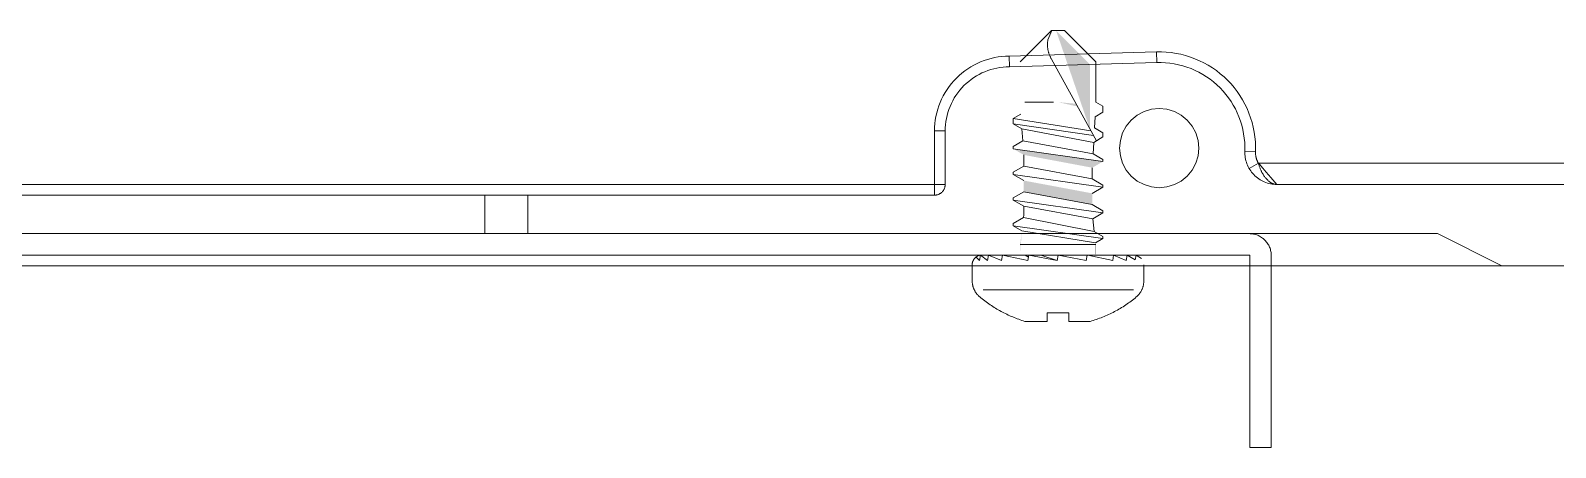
# Model space of a CAD drawing. Header units: metres. Extents: x 1838950 to 1842843, y 5171318 to 5174224.
# Drawn here: x 1841202.3955 to 1841202.4667, y 5171401.9422 to 5171401.9617 of the extents above; entities that cross this region are included whole.
import ezdxf

# ---------------------------------------------------------------- set-up
doc = ezdxf.new("R2010")
doc.units = ezdxf.units.M
doc.header["$LTSCALE"] = 0.0254
doc.header["$PDMODE"] = 1
doc.header["$PDSIZE"] = -2
doc.layers.get('0').update_dxf_attribs({"lineweight": 18})
doc.layers.get('DEFPOINTS').update_dxf_attribs({"lineweight": 18})
doc.layers.add('00 CHAZAL Coupe A.5', color=7, linetype='Continuous', lineweight=18)
doc.layers.add('00 CHAZAL INVISIBLE ARCHI', color=7, linetype='Continuous', lineweight=5)
doc.styles.add('Arial', font='arial.ttf')
doc.dimstyles.new('IS', dxfattribs={"dimtxt": 302.065972, "dimasz": 9.92187e-05, "dimexe": 2e-07, "dimexo": 1e-06, "dimgap": 3e-07, "dimtad": 1, "dimzin": 3, "dimtxsty": 'Arial', "dimblk": 'DOT', "dimblk1": 'DOT', "dimblk2": 'DOT', "dimcen": 0, "dimdle": 1e-06, "dimazin": 0, "dimtfac": 1, "dimtix": 1, "dimtmove": 0, "dimatfit": 0, "dimldrblk": 'DOT', "dimfxl": 1e-06, "dimfxlon": 1, "dimfrac": 2, "dimtolj": 1, "dimtzin": 3, "dimarcsym": 0})

# ---------------------------------------------------------------- blocks, each defined once
blk = doc.blocks.new('Groupe-1812-1')
at = {"layer": '00 CHAZAL Coupe A.5', "color": 7, "linetype": 'Continuous', "lineweight": 5}
for p, q in [((1841202.443453, 5171401.961674), (1841202.443153, 5171401.961674)), ((1841202.443661, 5171401.961674), (1841202.443245, 5171401.961674)), ((1841202.441174, 5171401.960474), (1841202.441182, 5171401.959974)), ((1841202.441902, 5171401.958324), (1841202.443236, 5171401.958324)), ((1841202.441353, 5171401.957552), (1841202.441715, 5171401.95776)), ((1841202.437682, 5171401.956974), (1841202.438182, 5171401.956974)), ((1841202.445109, 5171401.956759), (1841202.441353, 5171401.957312)), ((1841202.441806, 5171401.956507), (1841202.441765, 5171401.957074)), ((1841202.441853, 5171401.955335), (1841202.441853, 5171401.955857)), ((1841202.452812, 5171401.955474), (1841202.486182, 5171401.955474)), ((1841202.441853, 5171401.954657), (1841202.441353, 5171401.954946)), ((1841202.384844, 5171401.954474), (1841202.438182, 5171401.954474)), ((1841202.445053, 5171401.954057), (1841202.445553, 5171401.954346)), ((1841202.384844, 5171401.953974), (1841202.437682, 5171401.953974)), ((1841202.416682, 5171401.952174), (1841202.416682, 5171401.953974)), ((1841202.418682, 5171401.952174), (1841202.418682, 5171401.953974)), ((1841202.441853, 5171401.953457), (1841202.441353, 5171401.953746)), ((1841202.445075, 5171401.95287), (1841202.445147, 5171401.952281)), ((1841202.445553, 5171401.951946), (1841202.441353, 5171401.952546)), ((1841202.44522, 5171401.951674), (1841202.441686, 5171401.951674)), ((1841202.442069, 5171401.95107), (1841202.441916, 5171401.951174)), ((1841202.442087, 5171401.951174), (1841202.443409, 5171401.950924)), ((1841202.44499, 5171401.951174), (1841202.444985, 5171401.951146)), ((1841202.439443, 5171401.950128), (1841202.439443, 5171401.950674)), ((1841202.447463, 5171401.950128), (1841202.447463, 5171401.950674)), ((1841202.446976, 5171401.949541), (1841202.439949, 5171401.949541))]:
    blk.add_line(p, q, dxfattribs=at)
at = {"layer": '00 CHAZAL Coupe A.5', "color": 7, "linetype": 'Continuous', "lineweight": 5, "flags": 128}
for points in [[(1841202.378281, 5171401.950674), (1841202.47473, 5171401.950674)], [(1841202.382352, 5171401.952174), (1841202.461182, 5171401.952174), (1841202.464182, 5171401.950674)], [(1841202.453417, 5171401.942174), (1841202.452417, 5171401.942174), (1841202.452417, 5171401.951142), (1841202.452417, 5171401.951144), (1841202.452417, 5171401.951146), (1841202.452417, 5171401.951147), (1841202.452417, 5171401.951149), (1841202.452416, 5171401.95115), (1841202.452416, 5171401.951152), (1841202.452415, 5171401.951153), (1841202.452415, 5171401.951155), (1841202.452414, 5171401.951156), (1841202.452414, 5171401.951157), (1841202.452413, 5171401.951159), (1841202.452412, 5171401.95116), (1841202.452411, 5171401.951161), (1841202.45241, 5171401.951163), (1841202.452409, 5171401.951164), (1841202.452408, 5171401.951165), (1841202.452407, 5171401.951166), (1841202.452406, 5171401.951167), (1841202.452404, 5171401.951168), (1841202.452403, 5171401.951169), (1841202.452402, 5171401.95117), (1841202.4524, 5171401.95117), (1841202.452399, 5171401.951171), (1841202.452398, 5171401.951172), (1841202.452396, 5171401.951172), (1841202.452395, 5171401.951173), (1841202.452393, 5171401.951173), (1841202.452392, 5171401.951174), (1841202.45239, 5171401.951174), (1841202.452389, 5171401.951174), (1841202.452387, 5171401.951174), (1841202.452385, 5171401.951174), (1841202.329182, 5171401.951174)], [(1841202.329182, 5171401.952174), (1841202.452385, 5171401.952174), (1841202.452436, 5171401.952173), (1841202.452487, 5171401.952169), (1841202.452537, 5171401.952163), (1841202.452587, 5171401.952154), (1841202.452636, 5171401.952143), (1841202.452685, 5171401.95213), (1841202.452733, 5171401.952114), (1841202.45278, 5171401.952096), (1841202.452827, 5171401.952075), (1841202.452872, 5171401.952052), (1841202.452916, 5171401.952027), (1841202.452959, 5171401.952), (1841202.453, 5171401.951971), (1841202.45304, 5171401.95194), (1841202.453078, 5171401.951907), (1841202.453115, 5171401.951872), (1841202.45315, 5171401.951835), (1841202.453183, 5171401.951797), (1841202.453214, 5171401.951757), (1841202.453243, 5171401.951716), (1841202.45327, 5171401.951673), (1841202.453295, 5171401.951629), (1841202.453318, 5171401.951584), (1841202.453339, 5171401.951537), (1841202.453357, 5171401.95149), (1841202.453373, 5171401.951442), (1841202.453386, 5171401.951393), (1841202.453397, 5171401.951344), (1841202.453406, 5171401.951294), (1841202.453412, 5171401.951244), (1841202.453416, 5171401.951193), (1841202.453417, 5171401.951142), (1841202.453417, 5171401.942174)], [(1841202.445121, 5171401.956444), (1841202.445553, 5171401.956694), (1841202.445553, 5171401.956888), (1841202.44516, 5171401.957115), (1841202.44519, 5171401.957641), (1841202.445553, 5171401.95785), (1841202.445553, 5171401.958132), (1841202.44522, 5171401.958324), (1841202.44522, 5171401.960208), (1841202.443753, 5171401.961674), (1841202.443153, 5171401.961674), (1841202.441686, 5171401.960208)], [(1841202.443164, 5171401.961674), (1841202.44298, 5171401.96123), (1841202.442975, 5171401.961201), (1841202.442971, 5171401.961172), (1841202.442967, 5171401.961143), (1841202.442965, 5171401.961114), (1841202.442962, 5171401.961085), (1841202.442961, 5171401.961056), (1841202.44296, 5171401.961027), (1841202.44296, 5171401.960998), (1841202.442961, 5171401.960968), (1841202.442962, 5171401.960939), (1841202.442964, 5171401.96091), (1841202.442966, 5171401.960881), (1841202.44297, 5171401.960852), (1841202.442974, 5171401.960823), (1841202.442978, 5171401.960794), (1841202.442983, 5171401.960766), (1841202.442989, 5171401.960737), (1841202.442996, 5171401.960709), (1841202.443003, 5171401.96068), (1841202.443011, 5171401.960652), (1841202.443019, 5171401.960624), (1841202.443028, 5171401.960597), (1841202.443038, 5171401.960569), (1841202.443048, 5171401.960542), (1841202.443059, 5171401.960515), (1841202.443071, 5171401.960488), (1841202.443083, 5171401.960461), (1841202.443096, 5171401.960435), (1841202.443109, 5171401.960409), (1841202.443123, 5171401.960384), (1841202.443137, 5171401.960358), (1841202.443153, 5171401.960333), (1841202.445243, 5171401.956515)], [(1841202.441174, 5171401.960474), (1841202.441003, 5171401.96047), (1841202.440832, 5171401.960457), (1841202.440661, 5171401.960435), (1841202.440492, 5171401.960406), (1841202.440325, 5171401.960368), (1841202.44016, 5171401.960322), (1841202.439997, 5171401.960268), (1841202.439837, 5171401.960206), (1841202.43968, 5171401.960136), (1841202.439527, 5171401.960059), (1841202.439378, 5171401.959974), (1841202.439233, 5171401.959882), (1841202.439093, 5171401.959783), (1841202.438958, 5171401.959677), (1841202.438828, 5171401.959565), (1841202.438704, 5171401.959446), (1841202.438586, 5171401.959322), (1841202.438474, 5171401.959192), (1841202.438369, 5171401.959057), (1841202.43827, 5171401.958916), (1841202.438178, 5171401.958771), (1841202.438094, 5171401.958622), (1841202.438017, 5171401.958469), (1841202.437947, 5171401.958312), (1841202.437886, 5171401.958152), (1841202.437832, 5171401.957989), (1841202.437786, 5171401.957824), (1841202.437749, 5171401.957656), (1841202.437719, 5171401.957487), (1841202.437699, 5171401.957317), (1841202.437686, 5171401.957146), (1841202.437682, 5171401.956974), (1841202.437682, 5171401.953974), (1841202.437706, 5171401.953975), (1841202.437731, 5171401.953977), (1841202.437755, 5171401.95398), (1841202.437779, 5171401.953984), (1841202.437803, 5171401.953989), (1841202.437827, 5171401.953996), (1841202.43785, 5171401.954003), (1841202.437873, 5171401.954012), (1841202.437895, 5171401.954022), (1841202.437917, 5171401.954033), (1841202.437939, 5171401.954045), (1841202.437959, 5171401.954059), (1841202.43798, 5171401.954073), (1841202.437999, 5171401.954088), (1841202.438017, 5171401.954104), (1841202.438035, 5171401.954121), (1841202.438052, 5171401.954138), (1841202.438068, 5171401.954157), (1841202.438083, 5171401.954176), (1841202.438097, 5171401.954196), (1841202.438111, 5171401.954217), (1841202.438123, 5171401.954239), (1841202.438134, 5171401.95426), (1841202.438144, 5171401.954283), (1841202.438152, 5171401.954306), (1841202.43816, 5171401.954329), (1841202.438167, 5171401.954353), (1841202.438172, 5171401.954377), (1841202.438176, 5171401.954401), (1841202.438179, 5171401.954425), (1841202.438181, 5171401.95445), (1841202.438182, 5171401.954474), (1841202.438182, 5171401.956974), (1841202.438185, 5171401.957121), (1841202.438196, 5171401.957268), (1841202.438214, 5171401.957414), (1841202.438239, 5171401.95756), (1841202.438272, 5171401.957703), (1841202.438311, 5171401.957845), (1841202.438357, 5171401.957985), (1841202.43841, 5171401.958122), (1841202.43847, 5171401.958257), (1841202.438536, 5171401.958388), (1841202.438609, 5171401.958517), (1841202.438687, 5171401.958641), (1841202.438772, 5171401.958761), (1841202.438863, 5171401.958877), (1841202.438959, 5171401.958989), (1841202.43906, 5171401.959096), (1841202.439167, 5171401.959197), (1841202.439279, 5171401.959293), (1841202.439395, 5171401.959384), (1841202.439515, 5171401.959469), (1841202.439639, 5171401.959547), (1841202.439768, 5171401.95962), (1841202.439899, 5171401.959686), (1841202.440034, 5171401.959746), (1841202.440171, 5171401.959799), (1841202.440311, 5171401.959845), (1841202.440453, 5171401.959884), (1841202.440596, 5171401.959917), (1841202.440742, 5171401.959942), (1841202.440888, 5171401.95996), (1841202.441035, 5171401.959971), (1841202.441182, 5171401.959974), (1841202.448067, 5171401.960173), (1841202.448052, 5171401.960672), (1841202.441174, 5171401.960474)], [(1841202.448052, 5171401.960672), (1841202.448282, 5171401.960673), (1841202.448512, 5171401.960662), (1841202.448741, 5171401.960639), (1841202.448968, 5171401.960605), (1841202.449194, 5171401.960559), (1841202.449416, 5171401.960502), (1841202.449636, 5171401.960433), (1841202.449852, 5171401.960353), (1841202.450063, 5171401.960262), (1841202.450269, 5171401.960161), (1841202.45047, 5171401.960049), (1841202.450665, 5171401.959927), (1841202.450854, 5171401.959795), (1841202.451035, 5171401.959654), (1841202.45121, 5171401.959503), (1841202.451376, 5171401.959344), (1841202.451534, 5171401.959177), (1841202.451683, 5171401.959002), (1841202.451822, 5171401.958819), (1841202.451953, 5171401.95863), (1841202.452073, 5171401.958434), (1841202.452184, 5171401.958232), (1841202.452284, 5171401.958025), (1841202.452373, 5171401.957813), (1841202.452451, 5171401.957596), (1841202.452518, 5171401.957376), (1841202.452574, 5171401.957153), (1841202.452618, 5171401.956927), (1841202.452651, 5171401.9567), (1841202.452672, 5171401.956471), (1841202.452681, 5171401.956241), (1841202.452679, 5171401.956011), (1841202.452678, 5171401.955993), (1841202.452678, 5171401.955976), (1841202.452678, 5171401.955958), (1841202.452679, 5171401.955941), (1841202.452679, 5171401.955923), (1841202.45268, 5171401.955906), (1841202.452682, 5171401.955888), (1841202.452683, 5171401.955871), (1841202.452685, 5171401.955853), (1841202.452688, 5171401.955836), (1841202.45269, 5171401.955819), (1841202.452693, 5171401.955802), (1841202.452696, 5171401.955784), (1841202.4527, 5171401.955767), (1841202.452704, 5171401.95575), (1841202.452708, 5171401.955733), (1841202.452712, 5171401.955716), (1841202.452717, 5171401.955699), (1841202.452722, 5171401.955682), (1841202.452727, 5171401.955666), (1841202.452732, 5171401.955649), (1841202.452738, 5171401.955633), (1841202.452744, 5171401.955616), (1841202.452751, 5171401.9556), (1841202.452757, 5171401.955584), (1841202.452764, 5171401.955568), (1841202.452772, 5171401.955552), (1841202.452779, 5171401.955536), (1841202.452787, 5171401.95552), (1841202.452795, 5171401.955505), (1841202.452803, 5171401.955489), (1841202.452812, 5171401.955474), (1841202.452379, 5171401.955224)], [(1841202.452179, 5171401.956029), (1841202.452181, 5171401.956233), (1841202.452173, 5171401.956438), (1841202.452154, 5171401.956641), (1841202.452125, 5171401.956844), (1841202.452086, 5171401.957044), (1841202.452036, 5171401.957243), (1841202.451977, 5171401.957438), (1841202.451907, 5171401.95763), (1841202.451828, 5171401.957819), (1841202.451739, 5171401.958003), (1841202.451641, 5171401.958183), (1841202.451534, 5171401.958357), (1841202.451418, 5171401.958525), (1841202.451294, 5171401.958687), (1841202.451161, 5171401.958843), (1841202.451021, 5171401.958992), (1841202.450873, 5171401.959133), (1841202.450718, 5171401.959267), (1841202.450557, 5171401.959393), (1841202.450389, 5171401.95951), (1841202.450216, 5171401.959618), (1841202.450037, 5171401.959718), (1841202.449854, 5171401.959808), (1841202.449666, 5171401.959889), (1841202.449474, 5171401.95996), (1841202.449279, 5171401.960021), (1841202.449081, 5171401.960072), (1841202.448881, 5171401.960113), (1841202.448679, 5171401.960143), (1841202.448475, 5171401.960163), (1841202.448271, 5171401.960173), (1841202.448067, 5171401.960173)], [(1841202.450032, 5171401.956174), (1841202.449996, 5171401.955813), (1841202.449891, 5171401.955466), (1841202.44972, 5171401.955146), (1841202.44949, 5171401.954866), (1841202.44921, 5171401.954636), (1841202.44889, 5171401.954465), (1841202.448543, 5171401.95436), (1841202.448182, 5171401.954324), (1841202.447821, 5171401.95436), (1841202.447474, 5171401.954465), (1841202.447154, 5171401.954636), (1841202.446874, 5171401.954866), (1841202.446643, 5171401.955146), (1841202.446473, 5171401.955466), (1841202.446367, 5171401.955813), (1841202.446332, 5171401.956174), (1841202.446367, 5171401.956535), (1841202.446473, 5171401.956882), (1841202.446643, 5171401.957202), (1841202.446874, 5171401.957482), (1841202.447154, 5171401.957712), (1841202.447474, 5171401.957883), (1841202.447821, 5171401.957989), (1841202.448182, 5171401.958024), (1841202.448543, 5171401.957989), (1841202.44889, 5171401.957883), (1841202.44921, 5171401.957712), (1841202.44949, 5171401.957482), (1841202.44972, 5171401.957202), (1841202.449891, 5171401.956882), (1841202.449996, 5171401.956535), (1841202.450032, 5171401.956174)], [(1841202.44499, 5171401.956977), (1841202.441353, 5171401.957552), (1841202.441353, 5171401.957312), (1841202.441765, 5171401.957074), (1841202.445121, 5171401.956444), (1841202.445091, 5171401.955913), (1841202.441806, 5171401.956507), (1841202.441353, 5171401.956246), (1841202.441353, 5171401.956146), (1841202.445553, 5171401.955546), (1841202.445553, 5171401.955646), (1841202.445091, 5171401.955913)], [(1841202.452679, 5171401.956011), (1841202.452179, 5171401.956029), (1841202.452178, 5171401.955953), (1841202.452181, 5171401.955878), (1841202.452188, 5171401.955803), (1841202.452198, 5171401.955729), (1841202.452213, 5171401.955655), (1841202.45223, 5171401.955581), (1841202.452252, 5171401.955509), (1841202.452277, 5171401.955438), (1841202.452306, 5171401.955369), (1841202.452338, 5171401.9553), (1841202.452373, 5171401.955234), (1841202.452412, 5171401.955169), (1841202.452454, 5171401.955107), (1841202.452499, 5171401.955047), (1841202.452547, 5171401.954989), (1841202.452598, 5171401.954933), (1841202.452652, 5171401.95488), (1841202.452708, 5171401.95483), (1841202.452767, 5171401.954783), (1841202.452828, 5171401.954739), (1841202.452891, 5171401.954697), (1841202.452956, 5171401.954659), (1841202.453023, 5171401.954625), (1841202.453091, 5171401.954594), (1841202.453162, 5171401.954566), (1841202.453233, 5171401.954542), (1841202.453305, 5171401.954521), (1841202.453379, 5171401.954504), (1841202.453453, 5171401.954491), (1841202.453528, 5171401.954482), (1841202.453603, 5171401.954476), (1841202.453678, 5171401.954474), (1841202.490316, 5171401.954474)], [(1841202.445053, 5171401.954735), (1841202.441853, 5171401.955335), (1841202.441353, 5171401.955046), (1841202.441353, 5171401.954946), (1841202.445553, 5171401.954346), (1841202.445553, 5171401.954446), (1841202.445053, 5171401.954735), (1841202.445053, 5171401.955257)], [(1841202.445553, 5171401.953146), (1841202.445553, 5171401.953246), (1841202.445053, 5171401.953535), (1841202.441853, 5171401.954135), (1841202.441353, 5171401.953846), (1841202.441353, 5171401.953746), (1841202.445553, 5171401.953146), (1841202.445075, 5171401.95287), (1841202.441853, 5171401.953457), (1841202.441853, 5171401.953055), (1841202.441837, 5171401.952925), (1841202.441353, 5171401.952646), (1841202.441353, 5171401.952546), (1841202.441763, 5171401.952309), (1841202.445211, 5171401.951748), (1841202.445553, 5171401.951946), (1841202.445553, 5171401.952046), (1841202.445147, 5171401.952281), (1841202.441837, 5171401.952925)], [(1841202.441902, 5171401.948074), (1841202.44183, 5171401.948097), (1841202.441758, 5171401.94812), (1841202.441687, 5171401.948144), (1841202.441616, 5171401.94817), (1841202.441546, 5171401.948196), (1841202.441475, 5171401.948223), (1841202.441405, 5171401.94825), (1841202.441336, 5171401.948279), (1841202.441266, 5171401.948308), (1841202.441197, 5171401.948339), (1841202.441129, 5171401.94837), (1841202.441061, 5171401.948402), (1841202.440993, 5171401.948435), (1841202.440926, 5171401.948469), (1841202.440859, 5171401.948504), (1841202.440792, 5171401.948539), (1841202.440726, 5171401.948575), (1841202.440661, 5171401.948612), (1841202.440596, 5171401.94865), (1841202.440531, 5171401.948689), (1841202.440467, 5171401.948729), (1841202.440404, 5171401.948769), (1841202.440341, 5171401.94881), (1841202.440278, 5171401.948852), (1841202.440216, 5171401.948895), (1841202.440154, 5171401.948938), (1841202.440093, 5171401.948982), (1841202.440033, 5171401.949027), (1841202.439973, 5171401.949073), (1841202.439914, 5171401.949119), (1841202.439855, 5171401.949167), (1841202.439797, 5171401.949215), (1841202.439777, 5171401.949232), (1841202.439757, 5171401.949251), (1841202.439737, 5171401.94927), (1841202.439718, 5171401.949289), (1841202.4397, 5171401.949309), (1841202.439682, 5171401.949329), (1841202.439665, 5171401.94935), (1841202.439648, 5171401.949372), (1841202.439632, 5171401.949394), (1841202.439616, 5171401.949416), (1841202.439601, 5171401.949438), (1841202.439587, 5171401.949461), (1841202.439573, 5171401.949485), (1841202.43956, 5171401.949509), (1841202.439548, 5171401.949533), (1841202.439536, 5171401.949557), (1841202.439525, 5171401.949582), (1841202.439514, 5171401.949607), (1841202.439505, 5171401.949632), (1841202.439496, 5171401.949658), (1841202.439487, 5171401.949684), (1841202.43948, 5171401.94971), (1841202.439473, 5171401.949736), (1841202.439466, 5171401.949763), (1841202.439461, 5171401.949789), (1841202.439456, 5171401.949816), (1841202.439452, 5171401.949843), (1841202.439449, 5171401.94987), (1841202.439446, 5171401.949897), (1841202.439444, 5171401.949924), (1841202.439443, 5171401.949951), (1841202.439443, 5171401.949978), (1841202.439443, 5171401.950721), (1841202.439444, 5171401.950743), (1841202.439446, 5171401.950766), (1841202.439449, 5171401.950788), (1841202.439453, 5171401.95081), (1841202.439458, 5171401.950831), (1841202.439464, 5171401.950853), (1841202.439471, 5171401.950874), (1841202.43948, 5171401.950895), (1841202.439489, 5171401.950915), (1841202.439499, 5171401.950935), (1841202.43951, 5171401.950954), (1841202.439523, 5171401.950973), (1841202.439536, 5171401.950991), (1841202.43955, 5171401.951009), (1841202.439564, 5171401.951026), (1841202.43958, 5171401.951042), (1841202.439596, 5171401.951057), (1841202.439613, 5171401.951072), (1841202.439631, 5171401.951085), (1841202.439649, 5171401.951098), (1841202.439668, 5171401.95111), (1841202.439688, 5171401.951121), (1841202.439708, 5171401.951131), (1841202.439728, 5171401.95114), (1841202.439749, 5171401.951148), (1841202.43977, 5171401.951155), (1841202.439792, 5171401.951161), (1841202.439814, 5171401.951166), (1841202.439836, 5171401.951169), (1841202.439858, 5171401.951172), (1841202.43988, 5171401.951174), (1841202.439903, 5171401.951174), (1841202.442645, 5171401.951174)], [(1841202.444819, 5171401.951174), (1841202.444775, 5171401.950924), (1841202.443453, 5171401.951174), (1841202.443409, 5171401.950924), (1841202.442645, 5171401.951174), (1841202.442087, 5171401.951174), (1841202.442043, 5171401.950924), (1841202.440855, 5171401.951174), (1841202.440811, 5171401.950924), (1841202.44021, 5171401.951174), (1841202.440166, 5171401.950924), (1841202.43983, 5171401.951168), (1841202.439785, 5171401.950918), (1841202.439624, 5171401.95108)], [(1841202.444261, 5171401.951174), (1841202.444853, 5171401.951174), (1841202.446006, 5171401.950924), (1841202.446051, 5171401.951174), (1841202.446634, 5171401.950924), (1841202.446678, 5171401.951174), (1841202.447061, 5171401.950949), (1841202.447099, 5171401.951164), (1841202.447351, 5171401.951016)], [(1841202.447109, 5171401.949215), (1841202.447129, 5171401.949232), (1841202.447149, 5171401.949251), (1841202.447169, 5171401.94927), (1841202.447188, 5171401.949289), (1841202.447206, 5171401.949309), (1841202.447224, 5171401.949329), (1841202.447241, 5171401.94935), (1841202.447258, 5171401.949372), (1841202.447274, 5171401.949394), (1841202.44729, 5171401.949416), (1841202.447305, 5171401.949438), (1841202.447319, 5171401.949461), (1841202.447333, 5171401.949485), (1841202.447346, 5171401.949509), (1841202.447358, 5171401.949533), (1841202.44737, 5171401.949557), (1841202.447381, 5171401.949582), (1841202.447392, 5171401.949607), (1841202.447401, 5171401.949632), (1841202.44741, 5171401.949658), (1841202.447419, 5171401.949684), (1841202.447426, 5171401.94971), (1841202.447433, 5171401.949736), (1841202.44744, 5171401.949763), (1841202.447445, 5171401.949789), (1841202.44745, 5171401.949816), (1841202.447454, 5171401.949843), (1841202.447457, 5171401.94987), (1841202.44746, 5171401.949897), (1841202.447462, 5171401.949924), (1841202.447463, 5171401.949951), (1841202.447463, 5171401.949978), (1841202.447463, 5171401.950719)], [(1841202.444953, 5171401.948074), (1841202.445027, 5171401.948095), (1841202.4451, 5171401.948117), (1841202.445174, 5171401.94814), (1841202.445247, 5171401.948164), (1841202.445319, 5171401.948189), (1841202.445392, 5171401.948215), (1841202.445464, 5171401.948242), (1841202.445535, 5171401.94827), (1841202.445606, 5171401.948299), (1841202.445677, 5171401.948329), (1841202.445747, 5171401.94836), (1841202.445817, 5171401.948392), (1841202.445887, 5171401.948424), (1841202.445956, 5171401.948458), (1841202.446025, 5171401.948492), (1841202.446093, 5171401.948528), (1841202.44616, 5171401.948564), (1841202.446227, 5171401.948601), (1841202.446294, 5171401.94864), (1841202.44636, 5171401.948679), (1841202.446426, 5171401.948719), (1841202.446491, 5171401.948759), (1841202.446555, 5171401.948801), (1841202.446619, 5171401.948844), (1841202.446683, 5171401.948887), (1841202.446745, 5171401.948932), (1841202.446808, 5171401.948977), (1841202.446869, 5171401.949023), (1841202.44693, 5171401.949069), (1841202.44699, 5171401.949117), (1841202.44705, 5171401.949165), (1841202.447109, 5171401.949215), (1841202.44705, 5171401.949165), (1841202.44699, 5171401.949117), (1841202.44693, 5171401.949069), (1841202.446869, 5171401.949023), (1841202.446808, 5171401.948977), (1841202.446745, 5171401.948932), (1841202.446683, 5171401.948887), (1841202.446619, 5171401.948844), (1841202.446555, 5171401.948801), (1841202.446491, 5171401.948759), (1841202.446426, 5171401.948719), (1841202.44636, 5171401.948679), (1841202.446294, 5171401.94864), (1841202.446227, 5171401.948601), (1841202.44616, 5171401.948564), (1841202.446093, 5171401.948528), (1841202.446025, 5171401.948492), (1841202.445956, 5171401.948458), (1841202.445887, 5171401.948424), (1841202.445817, 5171401.948392), (1841202.445747, 5171401.94836), (1841202.445677, 5171401.948329), (1841202.445606, 5171401.948299), (1841202.445535, 5171401.94827), (1841202.445464, 5171401.948242), (1841202.445392, 5171401.948215), (1841202.445319, 5171401.948189), (1841202.445247, 5171401.948164), (1841202.445174, 5171401.94814), (1841202.4451, 5171401.948117), (1841202.445027, 5171401.948095), (1841202.444953, 5171401.948074), (1841202.443953, 5171401.948074), (1841202.443953, 5171401.948474), (1841202.443453, 5171401.948474), (1841202.442953, 5171401.948474), (1841202.442953, 5171401.948074), (1841202.441902, 5171401.948074), (1841202.442953, 5171401.948074), (1841202.442953, 5171401.948474), (1841202.443453, 5171401.948474), (1841202.443953, 5171401.948474), (1841202.443953, 5171401.948074), (1841202.444953, 5171401.948074)]]:
    blk.add_lwpolyline(points, dxfattribs=at)
at = {"layer": '00 CHAZAL Coupe A.5', "color": 7, "linetype": 'Continuous', "lineweight": 5}
blk.add_open_spline([(1841202.453678, 5171401.954474), (1841202.453513, 5171401.954479), (1841202.453233, 5171401.954663), (1841202.452912, 5171401.955108), (1841202.452814, 5171401.955469), (1841202.452813, 5171401.955471), (1841202.452812, 5171401.955474)], degree=2, knots=[0, 0, 0, 0.332464, 0.664927, 0.997391, 0.997391, 1, 1, 1], dxfattribs=at)
for points in [[(1841202.444946, 5171401.957056), (1841202.444946, 5171401.960089), (1841202.443361, 5171401.961674)], [(1841202.441686, 5171401.960208), (1841202.441686, 5171401.960208), (1841202.441686, 5171401.958154)], [(1841202.441708, 5171401.960199), (1841202.441708, 5171401.960199), (1841202.441686, 5171401.960208)], [(1841202.441731, 5171401.96019), (1841202.441731, 5171401.96019), (1841202.441708, 5171401.960199)], [(1841202.441753, 5171401.960182), (1841202.441753, 5171401.960182), (1841202.441731, 5171401.96019)], [(1841202.441776, 5171401.960174), (1841202.441776, 5171401.960174), (1841202.441753, 5171401.960182)], [(1841202.441798, 5171401.960166), (1841202.441798, 5171401.960166), (1841202.441776, 5171401.960174)], [(1841202.441821, 5171401.960159), (1841202.441821, 5171401.960159), (1841202.441798, 5171401.960166)], [(1841202.441844, 5171401.960152), (1841202.441844, 5171401.960152), (1841202.441821, 5171401.960159)], [(1841202.441867, 5171401.960145), (1841202.441867, 5171401.960145), (1841202.441844, 5171401.960152)], [(1841202.44189, 5171401.960139), (1841202.44189, 5171401.960139), (1841202.441867, 5171401.960145)], [(1841202.441913, 5171401.960133), (1841202.441913, 5171401.960133), (1841202.44189, 5171401.960139)], [(1841202.441936, 5171401.960127), (1841202.441936, 5171401.960127), (1841202.441913, 5171401.960133)], [(1841202.44196, 5171401.960122), (1841202.44196, 5171401.960122), (1841202.441936, 5171401.960127)], [(1841202.441983, 5171401.960117), (1841202.441983, 5171401.960117), (1841202.44196, 5171401.960122)], [(1841202.442006, 5171401.960113), (1841202.442006, 5171401.960113), (1841202.441983, 5171401.960117)], [(1841202.44203, 5171401.960108), (1841202.44203, 5171401.960108), (1841202.442006, 5171401.960113)], [(1841202.442054, 5171401.960105), (1841202.442054, 5171401.960105), (1841202.44203, 5171401.960108)], [(1841202.442077, 5171401.960101), (1841202.442077, 5171401.960101), (1841202.442054, 5171401.960105)], [(1841202.442101, 5171401.960098), (1841202.442101, 5171401.960098), (1841202.442077, 5171401.960101)], [(1841202.442125, 5171401.960095), (1841202.442125, 5171401.960095), (1841202.442101, 5171401.960098)], [(1841202.442148, 5171401.960093), (1841202.442148, 5171401.960093), (1841202.442125, 5171401.960095)], [(1841202.442172, 5171401.960091), (1841202.442172, 5171401.960091), (1841202.442148, 5171401.960093)], [(1841202.442196, 5171401.960089), (1841202.442196, 5171401.960089), (1841202.442172, 5171401.960091)], [(1841202.44222, 5171401.960088), (1841202.44222, 5171401.960088), (1841202.442196, 5171401.960089)], [(1841202.442244, 5171401.960087), (1841202.442244, 5171401.960087), (1841202.44222, 5171401.960088)], [(1841202.442268, 5171401.960086), (1841202.442268, 5171401.960086), (1841202.442244, 5171401.960087)], [(1841202.442292, 5171401.960086), (1841202.442292, 5171401.960086), (1841202.442268, 5171401.960086)], [(1841202.442315, 5171401.960086), (1841202.442315, 5171401.960086), (1841202.442292, 5171401.960086)], [(1841202.442339, 5171401.960086), (1841202.442339, 5171401.960086), (1841202.442315, 5171401.960086)], [(1841202.442363, 5171401.960087), (1841202.442363, 5171401.960087), (1841202.442339, 5171401.960086)], [(1841202.442387, 5171401.960088), (1841202.442387, 5171401.960088), (1841202.442363, 5171401.960087)], [(1841202.442411, 5171401.96009), (1841202.442411, 5171401.96009), (1841202.442387, 5171401.960088)], [(1841202.442435, 5171401.960092), (1841202.442435, 5171401.960092), (1841202.442411, 5171401.96009)], [(1841202.442459, 5171401.960094), (1841202.442459, 5171401.960094), (1841202.442435, 5171401.960092)], [(1841202.442482, 5171401.960096), (1841202.442482, 5171401.960096), (1841202.442459, 5171401.960094)], [(1841202.442506, 5171401.960099), (1841202.442506, 5171401.960099), (1841202.442482, 5171401.960096)], [(1841202.44253, 5171401.960103), (1841202.44253, 5171401.960103), (1841202.442506, 5171401.960099)], [(1841202.442553, 5171401.960106), (1841202.442553, 5171401.960106), (1841202.44253, 5171401.960103)], [(1841202.442577, 5171401.96011), (1841202.442577, 5171401.96011), (1841202.442553, 5171401.960106)], [(1841202.4426, 5171401.960115), (1841202.4426, 5171401.960115), (1841202.442577, 5171401.96011)], [(1841202.442624, 5171401.960119), (1841202.442624, 5171401.960119), (1841202.4426, 5171401.960115)], [(1841202.442647, 5171401.960124), (1841202.442647, 5171401.960124), (1841202.442624, 5171401.960119)], [(1841202.44267, 5171401.96013), (1841202.44267, 5171401.96013), (1841202.442647, 5171401.960124)], [(1841202.442694, 5171401.960135), (1841202.442694, 5171401.960135), (1841202.44267, 5171401.96013)], [(1841202.442717, 5171401.960142), (1841202.442717, 5171401.960142), (1841202.442694, 5171401.960135)], [(1841202.44274, 5171401.960148), (1841202.44274, 5171401.960148), (1841202.442717, 5171401.960142)], [(1841202.442763, 5171401.960155), (1841202.442763, 5171401.960155), (1841202.44274, 5171401.960148)], [(1841202.442786, 5171401.960162), (1841202.442786, 5171401.960162), (1841202.442763, 5171401.960155)], [(1841202.442808, 5171401.960169), (1841202.442808, 5171401.960169), (1841202.442786, 5171401.960162)], [(1841202.442831, 5171401.960177), (1841202.442831, 5171401.960177), (1841202.442808, 5171401.960169)], [(1841202.442853, 5171401.960185), (1841202.442853, 5171401.960185), (1841202.442831, 5171401.960177)], [(1841202.442876, 5171401.960194), (1841202.442876, 5171401.960194), (1841202.442853, 5171401.960185)], [(1841202.442898, 5171401.960203), (1841202.442898, 5171401.960203), (1841202.442876, 5171401.960194)], [(1841202.44292, 5171401.960212), (1841202.44292, 5171401.960212), (1841202.442898, 5171401.960203)], [(1841202.442942, 5171401.960221), (1841202.442942, 5171401.960221), (1841202.44292, 5171401.960212)], [(1841202.442964, 5171401.960231), (1841202.442964, 5171401.960231), (1841202.442942, 5171401.960221)], [(1841202.442985, 5171401.960241), (1841202.442985, 5171401.960241), (1841202.442964, 5171401.960231)], [(1841202.443007, 5171401.960252), (1841202.443007, 5171401.960252), (1841202.442985, 5171401.960241)], [(1841202.443028, 5171401.960262), (1841202.443028, 5171401.960262), (1841202.443007, 5171401.960252)], [(1841202.443049, 5171401.960273), (1841202.443049, 5171401.960273), (1841202.443028, 5171401.960262)], [(1841202.44307, 5171401.960285), (1841202.44307, 5171401.960285), (1841202.443049, 5171401.960273)], [(1841202.443091, 5171401.960296), (1841202.443091, 5171401.960296), (1841202.44307, 5171401.960285)], [(1841202.443112, 5171401.960308), (1841202.443112, 5171401.960308), (1841202.443091, 5171401.960296)], [(1841202.443132, 5171401.960321), (1841202.443132, 5171401.960321), (1841202.443112, 5171401.960308)], [(1841202.443153, 5171401.960333), (1841202.443153, 5171401.960333), (1841202.443132, 5171401.960321)], [(1841202.444472, 5171401.957923), (1841202.443453, 5171401.958324), (1841202.443453, 5171401.958324), (1841202.444252, 5171401.958324)], [(1841202.444294, 5171401.958247), (1841202.443453, 5171401.958324), (1841202.444365, 5171401.958118)], [(1841202.441686, 5171401.958154), (1841202.441686, 5171401.958154), (1841202.441715, 5171401.95776)], [(1841202.441715, 5171401.95776), (1841202.441715, 5171401.95776), (1841202.444886, 5171401.957166)], [(1841202.445553, 5171401.955546), (1841202.445053, 5171401.955257), (1841202.441353, 5171401.956146), (1841202.441853, 5171401.955857)], [(1841202.445053, 5171401.953535), (1841202.445053, 5171401.954057), (1841202.441853, 5171401.954135), (1841202.441853, 5171401.954657)], [(1841202.441763, 5171401.952309), (1841202.441686, 5171401.951674), (1841202.441686, 5171401.951174)], [(1841202.444235, 5171401.951026), (1841202.444235, 5171401.951026), (1841202.444261, 5171401.951174)], [(1841202.444261, 5171401.951174), (1841202.444261, 5171401.951174), (1841202.447003, 5171401.951174)], [(1841202.445211, 5171401.951748), (1841202.44522, 5171401.951674), (1841202.44522, 5171401.951174)], [(1841202.447003, 5171401.951174), (1841202.447003, 5171401.951174), (1841202.447015, 5171401.951174)], [(1841202.447015, 5171401.951174), (1841202.447015, 5171401.951174), (1841202.447026, 5171401.951174)], [(1841202.447026, 5171401.951174), (1841202.447026, 5171401.951174), (1841202.447037, 5171401.951173)], [(1841202.447037, 5171401.951173), (1841202.447037, 5171401.951173), (1841202.447048, 5171401.951172)], [(1841202.447048, 5171401.951172), (1841202.447048, 5171401.951172), (1841202.447059, 5171401.951171)], [(1841202.447059, 5171401.951171), (1841202.447059, 5171401.951171), (1841202.44707, 5171401.951169)], [(1841202.44707, 5171401.951169), (1841202.44707, 5171401.951169), (1841202.447082, 5171401.951168)], [(1841202.447082, 5171401.951168), (1841202.447082, 5171401.951168), (1841202.447093, 5171401.951166)], [(1841202.447093, 5171401.951166), (1841202.447093, 5171401.951166), (1841202.447104, 5171401.951163)], [(1841202.447104, 5171401.951163), (1841202.447104, 5171401.951163), (1841202.447114, 5171401.951161)], [(1841202.447114, 5171401.951161), (1841202.447114, 5171401.951161), (1841202.447125, 5171401.951158)], [(1841202.447125, 5171401.951158), (1841202.447125, 5171401.951158), (1841202.447136, 5171401.951155)], [(1841202.447136, 5171401.951155), (1841202.447136, 5171401.951155), (1841202.447147, 5171401.951151)], [(1841202.447147, 5171401.951151), (1841202.447147, 5171401.951151), (1841202.447157, 5171401.951148)], [(1841202.447157, 5171401.951148), (1841202.447157, 5171401.951148), (1841202.447168, 5171401.951144)], [(1841202.447168, 5171401.951144), (1841202.447168, 5171401.951144), (1841202.447178, 5171401.95114)], [(1841202.447178, 5171401.95114), (1841202.447178, 5171401.95114), (1841202.447189, 5171401.951135)], [(1841202.447189, 5171401.951135), (1841202.447189, 5171401.951135), (1841202.447199, 5171401.951131)], [(1841202.447199, 5171401.951131), (1841202.447199, 5171401.951131), (1841202.447209, 5171401.951126)], [(1841202.447209, 5171401.951126), (1841202.447209, 5171401.951126), (1841202.447219, 5171401.951121)], [(1841202.447219, 5171401.951121), (1841202.447219, 5171401.951121), (1841202.447229, 5171401.951115)], [(1841202.447229, 5171401.951115), (1841202.447229, 5171401.951115), (1841202.447238, 5171401.95111)], [(1841202.447238, 5171401.95111), (1841202.447238, 5171401.95111), (1841202.447248, 5171401.951104)], [(1841202.447248, 5171401.951104), (1841202.447248, 5171401.951104), (1841202.447257, 5171401.951098)], [(1841202.447257, 5171401.951098), (1841202.447257, 5171401.951098), (1841202.447267, 5171401.951091)], [(1841202.447267, 5171401.951091), (1841202.447267, 5171401.951091), (1841202.447276, 5171401.951085)], [(1841202.447276, 5171401.951085), (1841202.447276, 5171401.951085), (1841202.447285, 5171401.951078)], [(1841202.447285, 5171401.951078), (1841202.447285, 5171401.951078), (1841202.447294, 5171401.951071)], [(1841202.447294, 5171401.951071), (1841202.447294, 5171401.951071), (1841202.447302, 5171401.951064)], [(1841202.447302, 5171401.951064), (1841202.447302, 5171401.951064), (1841202.447311, 5171401.951057)], [(1841202.447311, 5171401.951057), (1841202.447311, 5171401.951057), (1841202.447319, 5171401.951049)], [(1841202.447319, 5171401.951049), (1841202.447319, 5171401.951049), (1841202.447327, 5171401.951041)], [(1841202.447327, 5171401.951041), (1841202.447327, 5171401.951041), (1841202.447335, 5171401.951033)], [(1841202.447335, 5171401.951033), (1841202.447335, 5171401.951033), (1841202.447342, 5171401.951025)], [(1841202.447342, 5171401.951025), (1841202.447342, 5171401.951025), (1841202.44735, 5171401.951017)], [(1841202.44735, 5171401.951017), (1841202.44735, 5171401.951017), (1841202.447357, 5171401.951008)], [(1841202.447357, 5171401.951008), (1841202.447357, 5171401.951008), (1841202.447364, 5171401.950999)], [(1841202.447364, 5171401.950999), (1841202.447364, 5171401.950999), (1841202.447371, 5171401.950991)], [(1841202.447371, 5171401.950991), (1841202.447371, 5171401.950991), (1841202.447378, 5171401.950981)], [(1841202.447378, 5171401.950981), (1841202.447378, 5171401.950981), (1841202.447384, 5171401.950972)], [(1841202.447384, 5171401.950972), (1841202.447384, 5171401.950972), (1841202.44739, 5171401.950963)], [(1841202.44739, 5171401.950963), (1841202.44739, 5171401.950963), (1841202.447396, 5171401.950953)], [(1841202.447396, 5171401.950953), (1841202.447396, 5171401.950953), (1841202.447402, 5171401.950944)], [(1841202.447402, 5171401.950944), (1841202.447402, 5171401.950944), (1841202.447407, 5171401.950934)], [(1841202.447407, 5171401.950934), (1841202.447407, 5171401.950934), (1841202.447413, 5171401.950924)], [(1841202.447413, 5171401.950924), (1841202.447413, 5171401.950924), (1841202.447418, 5171401.950914)], [(1841202.447418, 5171401.950914), (1841202.447418, 5171401.950914), (1841202.447422, 5171401.950904)], [(1841202.447422, 5171401.950904), (1841202.447422, 5171401.950904), (1841202.447427, 5171401.950894)], [(1841202.447427, 5171401.950894), (1841202.447427, 5171401.950894), (1841202.447431, 5171401.950883)], [(1841202.447431, 5171401.950883), (1841202.447431, 5171401.950883), (1841202.447435, 5171401.950873)], [(1841202.447435, 5171401.950873), (1841202.447435, 5171401.950873), (1841202.447439, 5171401.950862)], [(1841202.447439, 5171401.950862), (1841202.447439, 5171401.950862), (1841202.447442, 5171401.950851)], [(1841202.447442, 5171401.950851), (1841202.447442, 5171401.950851), (1841202.447445, 5171401.950841)], [(1841202.447445, 5171401.950841), (1841202.447445, 5171401.950841), (1841202.447448, 5171401.95083)], [(1841202.447448, 5171401.95083), (1841202.447448, 5171401.95083), (1841202.447451, 5171401.950819)], [(1841202.447451, 5171401.950819), (1841202.447451, 5171401.950819), (1841202.447453, 5171401.950808)], [(1841202.447453, 5171401.950808), (1841202.447453, 5171401.950808), (1841202.447456, 5171401.950797)], [(1841202.447456, 5171401.950797), (1841202.447456, 5171401.950797), (1841202.447457, 5171401.950786)], [(1841202.447457, 5171401.950786), (1841202.447457, 5171401.950786), (1841202.447459, 5171401.950775)], [(1841202.447459, 5171401.950775), (1841202.447459, 5171401.950775), (1841202.44746, 5171401.950764)], [(1841202.44746, 5171401.950764), (1841202.44746, 5171401.950764), (1841202.447461, 5171401.950753)], [(1841202.447461, 5171401.950753), (1841202.447461, 5171401.950753), (1841202.447462, 5171401.950741)], [(1841202.447462, 5171401.950741), (1841202.447462, 5171401.950741), (1841202.447463, 5171401.95073)], [(1841202.447463, 5171401.95073), (1841202.447463, 5171401.95073), (1841202.447463, 5171401.950719)]]:
    blk.add_solid(points, dxfattribs=at)
blk = doc.blocks.new('_DOT')
at = {"color": 0, "linetype": 'ByBlock', "lineweight": -2}
blk.add_line((-0.5, 0), (-1, 0), dxfattribs=at)
at = {"color": 0, "linetype": 'ByBlock', "const_width": 0.5}
blk.add_lwpolyline([(-0.25, 0, 1), (0.25, 0, 1)], format="xyb", close=True, dxfattribs=at)
blk = doc.blocks.new('*D492')
at = {"layer": '00 CHAZAL Coupe A.5', "color": 0, "linetype": 'Continuous', "lineweight": -2, "transparency": 16777216}
for p, q in [((1841203.042897, 5171402.137199), (1841203.042897, 5171402.157043)), ((1841203.042697, 5171402.117355), (1841203.042937, 5171402.117355)), ((1841203.042897, 5171402.117355), (1841203.042897, 5171401.948163)), ((1841203.042697, 5171401.948163), (1841203.042937, 5171401.948163)), ((1841203.042897, 5171401.928319), (1841203.042897, 5171401.908475))]:
    blk.add_line(p, q, dxfattribs=at)
at = {"layer": 'DEFPOINTS', "color": 0, "transparency": 16777216}
for p in [(1841202.405897, 5171402.117355), (1841202.404897, 5171401.948163), (1841203.042897, 5171401.948163)]:
    blk.add_point(p, dxfattribs=at)
at = {"layer": '00 CHAZAL Coupe A.5', "color": 0, "lineweight": -2, "transparency": 16777216, "xscale": 0.01984375, "yscale": 0.01984375, "zscale": 0.01984375}
for p, rotation in [((1841203.042897, 5171402.117355), 270), ((1841203.042897, 5171401.948163), 90)]:
    blk.add_blockref('_DOT', p, dxfattribs=dict(at, rotation=rotation))
at = {"layer": '00 CHAZAL Coupe A.5', "color": 0, "lineweight": 5, "transparency": 16777216, "insert": (1841202.952543, 5171402.032759), "char_height": 0.1005056, "attachment_point": 5, "rotation": 90, "style": 'Arial'}
blk.add_mtext('\\A1;0,17', dxfattribs=at)
blk = doc.blocks.new('*D493')
at = {"layer": '00 CHAZAL Coupe A.5', "color": 0, "linetype": 'Continuous', "lineweight": -2, "transparency": 16777216}
for p, q in [((1841203.042697, 5171401.948163), (1841203.042937, 5171401.948163)), ((1841203.042897, 5171401.928319), (1841203.042897, 5171400.821618)), ((1841203.042697, 5171400.801774), (1841203.042937, 5171400.801774))]:
    blk.add_line(p, q, dxfattribs=at)
at = {"layer": 'DEFPOINTS', "color": 0, "transparency": 16777216}
for p in [(1841202.404897, 5171401.948163), (1841202.515732, 5171400.801774), (1841203.042897, 5171400.801774)]:
    blk.add_point(p, dxfattribs=at)
at = {"layer": '00 CHAZAL Coupe A.5', "color": 0, "lineweight": -2, "transparency": 16777216, "xscale": 0.01984375, "yscale": 0.01984375, "zscale": 0.01984375}
for p, rotation in [((1841203.042897, 5171401.948163), 90), ((1841203.042897, 5171400.801774), 270)]:
    blk.add_blockref('_DOT', p, dxfattribs=dict(at, rotation=rotation))
at = {"layer": '00 CHAZAL Coupe A.5', "color": 0, "lineweight": 5, "transparency": 16777216, "insert": (1841202.952543, 5171401.374969), "char_height": 0.1005056, "attachment_point": 5, "rotation": 90, "style": 'Arial'}
blk.add_mtext('\\A1;1,15', dxfattribs=at)
blk = doc.blocks.new('Groupe-2016-1')
at = {"layer": '00 CHAZAL Coupe A.5', "color": 7, "linetype": 'Continuous', "lineweight": 5}
for base, p1, p2, picture, middle in [((1841203.042897, 5171401.948163), (1841202.405897, 5171402.117355), (1841202.404897, 5171401.948163), '*D492', (1841202.952543, 5171402.032759)), ((1841203.042897, 5171400.801774), (1841202.404897, 5171401.948163), (1841202.515732, 5171400.801774), '*D493', (1841202.952543, 5171401.374969))]:
    dim = blk.add_linear_dim(base=base, p1=p1, p2=p2, angle=90, dimstyle='IS', override={"dimtxt": 0.100506, "dimasz": 0.019844, "dimexe": 4e-05, "dimgap": 0.03, "dimpost": '<>', "dimtxsty": 'Arial', "dimdle": 0.0002, "dimtmove": 2, "dimfxl": 0.0002}, dxfattribs=at)
    dim.commit()
    dim.dimension.update_dxf_attribs({"geometry": picture, "text_midpoint": middle})

msp = doc.modelspace()

# ---------------------------------------------------------------- block references
at = {"layer": '00 CHAZAL Coupe A.5', "color": 7}
msp.add_blockref('Groupe-1812-1', (0, 0), dxfattribs=at)
at = {"layer": '00 CHAZAL INVISIBLE ARCHI', "color": 7, "transparency": 33554687}
msp.add_blockref('Groupe-2016-1', (0, 0), dxfattribs=at)

doc.saveas('drawing.dxf')
